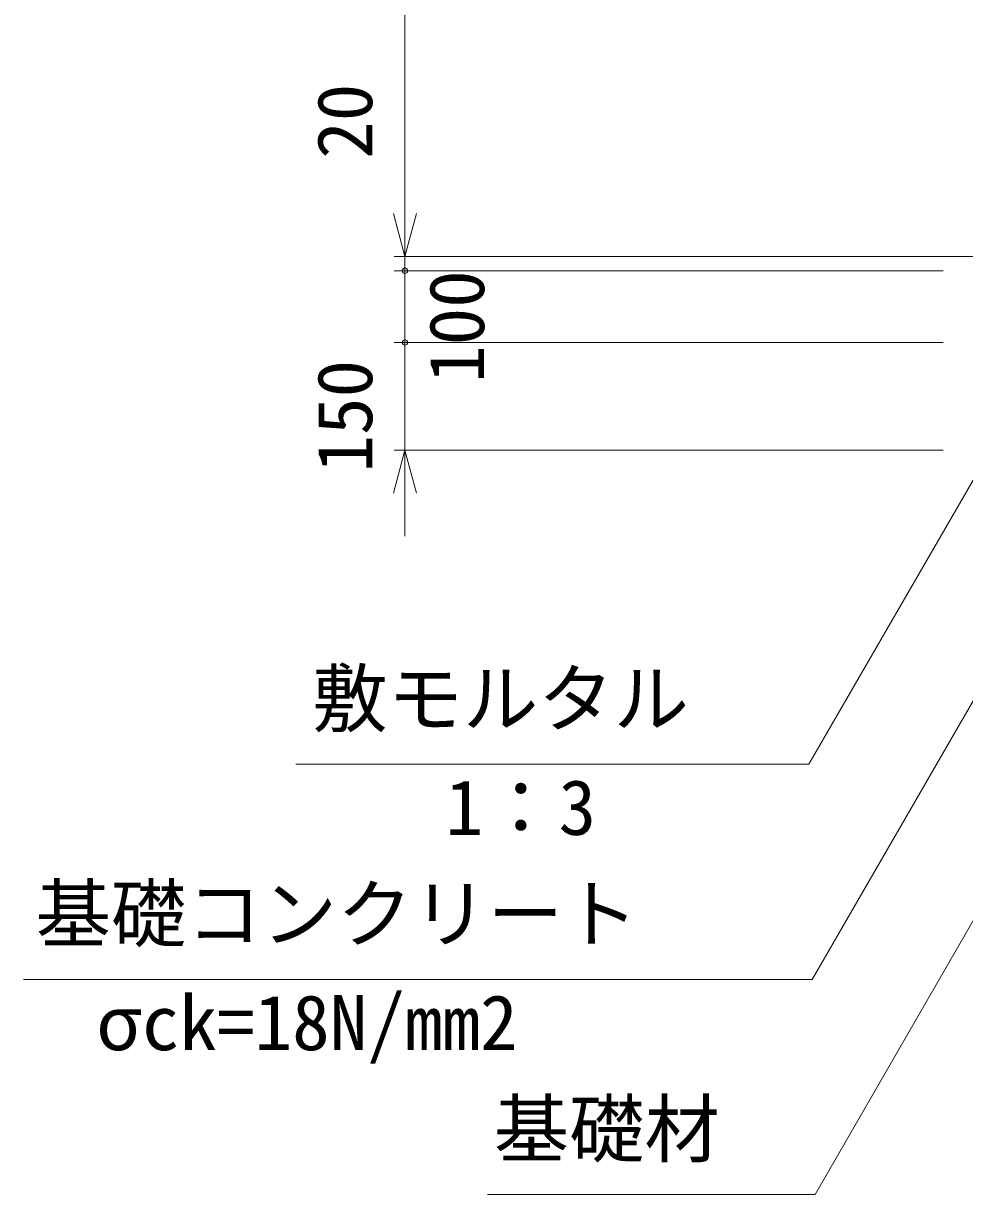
# Model space of a CAD drawing. Units: millimetres, scale not verified, with parts at other scales. Extents: x 748 to 253048, y 13754 to 73154.
# Drawn here: x 140751 to 145123, y 42337 to 47779 of the extents above; entities that cross this region are included whole.
import ezdxf
from ezdxf.enums import TextEntityAlignment as Align

# ---------------------------------------------------------------- set-up
doc = ezdxf.new("R2010")
doc.units = ezdxf.units.MM
doc.header["$LTSCALE"] = 300
for name, color, linetype, lineweight in [('0_2', 1, 'Continuous', 18), ('D-STR-DIM', 7, 'Continuous', 18), ('D-STR-HTXT', 7, 'Continuous', 18)]:
    doc.layers.add(name, color=color, linetype=linetype, lineweight=lineweight)
doc.styles.add('ＭＳ ゴシック', font='')
doc.styles.get('ＭＳ ゴシック').set_extended_font_data('MS Gothic')

msp = doc.modelspace()

# ---------------------------------------------------------------- linework, layer by layer
at = {"layer": '0_2'}
for p, q in [((142523.4, 46696.4), (142469.8, 46896.4)), ((142523.4, 46696.4), (142469.8, 46896.4)), ((142577, 46896.4), (142523.4, 46696.4)), ((142523.4, 46696.4), (142523.4, 46896.4)), ((142577, 46896.4), (142523.4, 46696.4)), ((142523.4, 46696.4), (142523.4, 46896.4)), ((142469.8, 45596.4), (142523.4, 45796.4)), ((142523.4, 45796.4), (142577, 45596.4)), ((142523.4, 45796.4), (142523.4, 45596.4))]:
    msp.add_line(p, q, dxfattribs=at)
for centre, start, end in [((142523.4, 46629.7), 90, 270), ((142523.4, 46629.7), 90, 270), ((142523.4, 46629.7), 270, 90), ((142523.4, 46629.7), 270, 90), ((142523.4, 46296.4), 90, 270), ((142523.4, 46296.4), 90, 270), ((142523.4, 46296.4), 270, 90), ((142523.4, 46296.4), 270, 90)]:
    msp.add_arc(centre, 12.5, start, end, dxfattribs=at)
at = {"layer": 'D-STR-DIM'}
for p, q in [((142523.4, 55163.1), (142523.4, 46896.4)), ((142523.4, 46896.4), (142523.4, 47662.1)), ((145356.7, 46696.4), (142473.4, 46696.4)), ((145356.7, 46696.4), (142473.4, 46696.4)), ((142523.4, 46629.7), (142523.4, 46696.4)), ((145023.4, 46629.7), (142473.4, 46629.7)), ((145023.4, 46629.7), (142473.4, 46629.7)), ((142523.4, 46296.4), (142523.4, 46629.7)), ((142523.4, 46629.7), (142523.4, 46429.7)), ((142523.4, 46296.4), (142523.4, 46496.4)), ((145023.4, 46296.4), (142473.4, 46296.4)), ((145023.4, 46296.4), (142473.4, 46296.4)), ((142523.4, 45796.4), (142523.4, 46296.4)), ((145023.4, 45796.4), (142473.4, 45796.4)), ((142523.4, 45596.4), (142523.4, 45396.4))]:
    msp.add_line(p, q, dxfattribs=at)
at = {"layer": 'D-STR-HTXT'}
for p, q in [((145655, 46509.9), (144400.3, 44336.8)), ((146147, 46335.8), (144415.1, 43336.8)), ((146443.1, 45834), (144429.8, 42336.8)), ((144400.3, 44336.8), (142016.1, 44336.8)), ((144415.1, 43336.8), (140751.1, 43336.8)), ((144429.8, 42336.8), (142907.1, 42336.8))]:
    msp.add_line(p, q, dxfattribs=at)

# ---------------------------------------------------------------- texts
at = {"layer": 'D-STR-DIM', "color": 1, "style": 'ＭＳ ゴシック'}
for s, p in [('20', (142448.4, 47150.1)), ('100', (142968.5, 46108.6)), ('150', (142448.4, 45692))]:
    msp.add_text(s, height=256.6, rotation=90, dxfattribs=at).set_placement(p, align=Align.BOTTOM_LEFT)
at = {"layer": 'D-STR-HTXT', "color": 1, "style": 'ＭＳ ゴシック'}
for s, p in [('敷モルタル', (142092.9, 44436.8)), ('1：3', (142712.4, 43931)), ('基礎コンクリート', (140807.9, 43436.8)), ('σck=18N/mm2', (141088.6, 42931)), ('基礎材', (142936.5, 42436.8))]:
    msp.add_text(s, height=256.6, dxfattribs=at).set_placement(p, align=Align.BOTTOM_LEFT)

doc.saveas('drawing.dxf')
